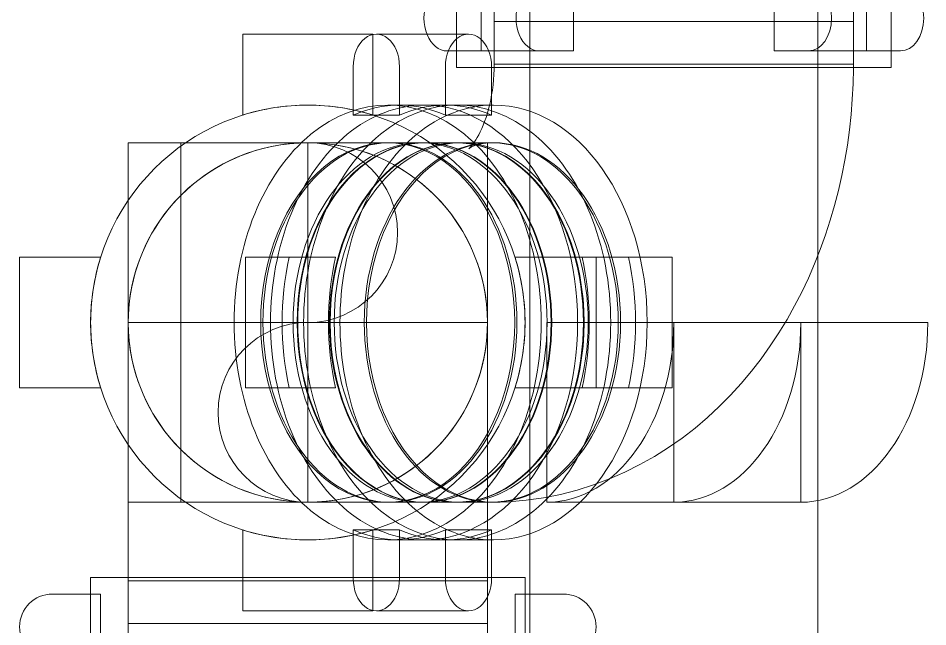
# Model space of a CAD drawing. Header units: metres. Extents: x 31.9 to 125.9, y -29 to 44.
# Drawn here: x 74.269 to 74.96, y -3.998 to -3.536 of the extents above; entities that cross this region are included whole.
import ezdxf

# ---------------------------------------------------------------- set-up
doc = ezdxf.new("R2010")
doc.units = ezdxf.units.M
doc.layers.add('P-PIPE', color=7, linetype='Continuous', lineweight=18)

# ---------------------------------------------------------------- blocks, each defined once
blk = doc.blocks.new('Victaulic-IPS-Elbow No 10-13 - AC-2776759-NIVEL 09')
at = {"layer": 'P-PIPE', "color": 11, "lineweight": 9, "true_color": 0xff8080}
for p, q in [((74.35266, -3.63052), (74.35266, -3.76704)), ((74.48919, -3.63052), (74.35266, -3.63052)), ((74.39265, -3.63052), (74.35266, -3.63052)), ((74.35266, -3.63052), (74.35266, -3.76704)), ((74.39265, -3.63052), (74.48919, -3.63052)), ((74.39265, -3.63052), (74.39265, -3.76704)), ((74.48919, -3.76704), (74.48919, -3.63052)), ((74.35266, -3.76704), (74.39265, -3.76704)), ((74.35266, -3.76704), (74.48919, -3.76704)), ((74.35266, -3.76704), (74.35266, -3.90357)), ((74.39265, -3.76704), (74.35266, -3.76704)), ((74.48919, -3.76704), (74.35266, -3.76704)), ((74.35266, -3.90357), (74.35266, -3.76704)), ((74.48919, -3.76704), (74.39265, -3.76704)), ((74.39265, -3.76704), (74.48919, -3.76704)), ((74.39265, -3.76704), (74.39265, -3.90357)), ((74.48919, -3.76704), (74.48919, -3.90357)), ((74.35266, -3.90357), (74.48919, -3.90357)), ((74.35266, -3.90357), (74.39265, -3.90357)), ((74.48919, -3.90357), (74.39265, -3.90357))]:
    blk.add_line(p, q, dxfattribs=at)
at = {"layer": 'P-PIPE', "color": 11, "true_color": 0xff8080}
for p, q in [((74.5745, -3.63052), (74.5516, -3.63052)), ((74.5516, -3.90357), (74.5745, -3.90357))]:
    blk.add_line(p, q, dxfattribs=at)
at = {"layer": 'P-PIPE', "color": 11, "true_color": 0xff8080, "flags": 128}
for points in [[(74.5516, -3.63052), (74.5457, -3.63052), (74.54004, -3.63052), (74.53465, -3.63052), (74.52952, -3.63052), (74.52467, -3.63052), (74.5201, -3.63052), (74.51583, -3.63052), (74.51185, -3.63052), (74.50818, -3.63052), (74.50482, -3.63052), (74.50177, -3.63052), (74.49905, -3.63052), (74.49665, -3.63052), (74.49458, -3.63052), (74.49284, -3.63052), (74.49144, -3.63052), (74.49037, -3.63052), (74.48964, -3.63052), (74.48926, -3.63052), (74.48919, -3.63052)], [(74.48919, -3.90357), (74.48936, -3.90357), (74.48987, -3.90357), (74.49072, -3.90357), (74.49191, -3.90357), (74.49344, -3.90357), (74.4953, -3.90357), (74.49749, -3.90357), (74.50001, -3.90357), (74.50285, -3.90357), (74.50601, -3.90357), (74.50948, -3.90357), (74.51327, -3.90357), (74.51735, -3.90357), (74.52174, -3.90357), (74.52641, -3.90357), (74.53136, -3.90357), (74.53658, -3.90357), (74.54208, -3.90357), (74.54782, -3.90357), (74.5516, -3.90357)]]:
    blk.add_lwpolyline(points, dxfattribs=at)
at = {"layer": 'P-PIPE', "color": 11, "true_color": 0xff8080}
for radius, start, end in [(0.13652, 90, 180), (0.13653, 90, 180), (0.13652, 90, 180), (0.13653, 0, 90), (0.13653, 0, 90), (0.13653, 0, 90), (0.13652, 180, 270), (0.13653, 180, 270), (0.13652, 180, 270), (0.13653, 270, 360), (0.13652, 270, 0), (0.13652, 270, 0)]:
    blk.add_arc((74.48919, -3.76704), radius, start, end, dxfattribs=at)
for centre, start_param, end_param in [((74.5516, -3.76704), 0, 1.570796), ((74.5516, -3.76704), 0, 1.570796), ((74.5745, -3.76704), 0, 1.570796), ((74.5516, -3.76704), 4.712389, 6.283185), ((74.5516, -3.76704), 4.712389, 6.283185), ((74.5745, -3.76704), 4.712389, 6.283185), ((74.5516, -3.76704), 1.570796, 3.141593), ((74.5516, -3.76704), 1.570796, 3.141593), ((74.5745, -3.76704), 1.570796, 3.141593), ((74.5516, -3.76704), 3.141593, 4.712389), ((74.5516, -3.76704), 3.141593, 4.712389), ((74.5745, -3.76704), 3.141593, 4.712389)]:
    blk.add_ellipse(centre, major_axis=(0, 0.13653), ratio=0.707107, start_param=start_param, end_param=end_param, dxfattribs=at)
blk = doc.blocks.new('Victaulic-IPS-Rigid Coupling Style 07-W07-107 - Standard-V157-NIVEL 09')
at = {"layer": 'P-PIPE', "color": 11, "true_color": 0xff8080}
for p, q in [((74.61132, -3.54797), (74.54127, -3.54797)), ((74.52367, -3.57286), (74.52367, -3.60955)), ((74.55887, -3.60955), (74.55887, -3.57286)), ((74.59372, -3.60955), (74.59372, -3.57286)), ((74.62892, -3.57286), (74.62892, -3.60955)), ((74.6027, -3.60194), (74.54989, -3.60194)), ((74.5939, -3.60194), (74.55869, -3.60194)), ((74.52367, -3.60955), (74.55887, -3.60955)), ((74.62892, -3.60955), (74.59372, -3.60955)), ((74.6027, -3.63052), (74.54989, -3.63052)), ((74.54989, -3.90357), (74.6027, -3.90357)), ((74.55887, -3.92454), (74.52367, -3.92454)), ((74.52367, -3.92454), (74.52367, -3.96122)), ((74.55887, -3.96122), (74.55887, -3.92454)), ((74.59372, -3.96122), (74.59372, -3.92454)), ((74.59372, -3.92454), (74.62892, -3.92454)), ((74.62892, -3.92454), (74.62892, -3.96122)), ((74.54989, -3.93214), (74.6027, -3.93214)), ((74.55869, -3.93214), (74.5939, -3.93214)), ((74.54127, -3.98612), (74.61132, -3.98612))]:
    blk.add_line(p, q, dxfattribs=at)
for centre, major_axis, start_param, end_param in [((74.54127, -3.57286), (0, 0.02489), 4.712389, 7.853982), ((74.61132, -3.57286), (0, 0.02489), 4.712389, 7.853982), ((74.6027, -3.76704), (0, 0.1651), 4.712389, 7.853982), ((74.54989, -3.76704), (0, 0.1651), 4.712389, 7.853982), ((74.55869, -3.76704), (0, 0.1651), 5.978493, 6.587878), ((74.5939, -3.76704), (0, 0.1651), 5.978493, 6.587878), ((74.54989, -3.76704), (0, 0.13653), 4.712389, 7.853982), ((74.6027, -3.76704), (0, 0.13653), 4.712389, 7.853982), ((74.54989, -3.76704), (0, 0.1651), 1.570796, 4.712389), ((74.54989, -3.76704), (0, 0.13652), 1.570796, 4.712389), ((74.6027, -3.76704), (0, 0.1651), 1.570796, 4.712389), ((74.6027, -3.76704), (0, 0.13652), 1.570796, 4.712389), ((74.55869, -3.76704), (0, 0.1651), 2.8369, 3.446285), ((74.5939, -3.76704), (0, 0.1651), 2.8369, 3.446285), ((74.54127, -3.96122), (0, 0.02489), 1.570796, 4.712389), ((74.61132, -3.96122), (0, 0.02489), 1.570796, 4.712389)]:
    blk.add_ellipse(centre, major_axis=major_axis, ratio=0.707107, start_param=start_param, end_param=end_param, dxfattribs=at)
blk = doc.blocks.new('Victaulic-IPS-Rigid Coupling Style 07-W07-107 - Standard-V158-NIVEL 09')
at = {"layer": 'P-PIPE', "color": 11, "true_color": 0xff8080}
for p, q in [((74.27011, -3.71751), (74.27011, -3.81657)), ((74.295, -3.71751), (74.27011, -3.71751)), ((74.295, -3.71751), (74.33169, -3.71751)), ((74.33169, -3.71751), (74.295, -3.71751)), ((74.68337, -3.71751), (74.64668, -3.71751)), ((74.64668, -3.71751), (74.68337, -3.71751)), ((74.70826, -3.71751), (74.68337, -3.71751)), ((74.70826, -3.81657), (74.70826, -3.71751)), ((74.27011, -3.81657), (74.295, -3.81657)), ((74.295, -3.81657), (74.33169, -3.81657)), ((74.33169, -3.81657), (74.295, -3.81657)), ((74.68337, -3.81657), (74.64668, -3.81657)), ((74.64668, -3.81657), (74.68337, -3.81657)), ((74.68337, -3.81657), (74.70826, -3.81657))]:
    blk.add_line(p, q, dxfattribs=at)
for radius, start, end in [(0.1651, 360, 180), (0.1651, 360, 180), (0.13652, 0, 180), (0.13653, 360, 180), (0.1651, 162.5424, 180), (0.1651, 162.5424, 180), (0.1651, 360, 17.4576), (0.1651, 0, 17.4576), (0.1651, 180, 360), (0.1651, 180, 360), (0.1651, 180, 197.4576), (0.1651, 180, 197.4576), (0.13652, 180, 360), (0.13652, 180, 360), (0.1651, 342.5424, 360), (0.1651, 342.5424, 360)]:
    blk.add_arc((74.48919, -3.76704), radius, start, end, dxfattribs=at)
blk = doc.blocks.new('Victaulic-IPS-Elbow No 10-13 - AC-1945324-NIVEL 09')
at = {"layer": 'P-PIPE', "color": 11, "lineweight": 9, "true_color": 0xff8080}
for p, q in [((74.35266, -5.27668), (74.35266, -5.14016)), ((74.35266, -5.14016), (74.35266, -5.27668)), ((74.35266, -5.14016), (74.48919, -5.14016)), ((74.48919, -5.27668), (74.48919, -5.14016)), ((74.48919, -5.14016), (74.48919, -5.27668)), ((74.48919, -5.14016), (74.48919, -5.27668)), ((74.48919, -5.27668), (74.48919, -5.14016)), ((74.62571, -5.14016), (74.48919, -5.14016)), ((74.62571, -5.14016), (74.62571, -5.27668)), ((74.62571, -5.27668), (74.62571, -5.14016)), ((74.48919, -5.27668), (74.35266, -5.27668)), ((74.35266, -5.27668), (74.48919, -5.27668)), ((74.48919, -5.27668), (74.62571, -5.27668)), ((74.48919, -5.27668), (74.62571, -5.27668))]:
    blk.add_line(p, q, dxfattribs=at)
at = {"layer": 'P-PIPE', "color": 11, "true_color": 0xff8080}
for p, q in [((74.35266, -5.4729), (74.35266, -5.50528)), ((74.48919, -5.4729), (74.35266, -5.4729)), ((74.48919, -5.4729), (74.35266, -5.4729)), ((74.35266, -5.4729), (74.48919, -5.4729)), ((74.35266, -5.4729), (74.48919, -5.4729)), ((74.62571, -5.4729), (74.48919, -5.4729)), ((74.62571, -5.4729), (74.48919, -5.4729)), ((74.48919, -5.4729), (74.62571, -5.4729)), ((74.48919, -5.4729), (74.62571, -5.4729)), ((74.62571, -5.50528), (74.62571, -5.4729)), ((74.35266, -5.50528), (74.48919, -5.50528)), ((74.35266, -5.50528), (74.48919, -5.50528)), ((74.48919, -5.50528), (74.62571, -5.50528)), ((74.48919, -5.50528), (74.62571, -5.50528))]:
    blk.add_line(p, q, dxfattribs=at)
at = {"layer": 'P-PIPE', "color": 11, "true_color": 0xff8080, "flags": 128}
for points in [[(74.35266, -5.27668), (74.35277, -5.27122), (74.3531, -5.26577), (74.35364, -5.26034), (74.35441, -5.25493), (74.35538, -5.24956), (74.35658, -5.24423), (74.35798, -5.23895), (74.35959, -5.23374), (74.36141, -5.22859), (74.36344, -5.22352), (74.36567, -5.21853), (74.36809, -5.21364), (74.37071, -5.20885), (74.37352, -5.20416), (74.37651, -5.1996), (74.37968, -5.19515), (74.38303, -5.19084), (74.38655, -5.18666), (74.39023, -5.18263), (74.39407, -5.17875), (74.39806, -5.17502), (74.4022, -5.17146), (74.40648, -5.16806), (74.41089, -5.16484), (74.41542, -5.1618), (74.42008, -5.15894), (74.42484, -5.15627), (74.42971, -5.1538), (74.43467, -5.15152), (74.43972, -5.14944), (74.44484, -5.14756), (74.45004, -5.14589), (74.45531, -5.14443), (74.46062, -5.14318), (74.46598, -5.14215), (74.47138, -5.14133), (74.47681, -5.14072), (74.48226, -5.14034), (74.48771, -5.14017), (74.48919, -5.14016)], [(74.48919, -5.14016), (74.49465, -5.14027), (74.5001, -5.1406), (74.50553, -5.14114), (74.51094, -5.1419), (74.51631, -5.14288), (74.52164, -5.14407), (74.52692, -5.14548), (74.53213, -5.14709), (74.53728, -5.14891), (74.54235, -5.15094), (74.54734, -5.15316), (74.55223, -5.15559), (74.55702, -5.15821), (74.56171, -5.16101), (74.56628, -5.16401), (74.57072, -5.16718), (74.57503, -5.17053), (74.57921, -5.17404), (74.58324, -5.17773), (74.58712, -5.18157), (74.59085, -5.18556), (74.59441, -5.1897), (74.59781, -5.19397), (74.60103, -5.19838), (74.60407, -5.20292), (74.60693, -5.20757), (74.6096, -5.21234), (74.61207, -5.2172), (74.61435, -5.22216), (74.61643, -5.22721), (74.61831, -5.23234), (74.61998, -5.23754), (74.62144, -5.2428), (74.62269, -5.24812), (74.62373, -5.25348), (74.62455, -5.25888), (74.62515, -5.26431), (74.62554, -5.26975), (74.6257, -5.27521), (74.62571, -5.27668)], [(74.48919, -5.41321), (74.48373, -5.4131), (74.47828, -5.41277), (74.47284, -5.41223), (74.46744, -5.41147), (74.46206, -5.41049), (74.45674, -5.4093), (74.45146, -5.40789), (74.44624, -5.40628), (74.44109, -5.40446), (74.43602, -5.40243), (74.43104, -5.40021), (74.42614, -5.39778), (74.42135, -5.39516), (74.41667, -5.39236), (74.4121, -5.38936), (74.40766, -5.38619), (74.40334, -5.38284), (74.39917, -5.37932), (74.39513, -5.37564), (74.39125, -5.3718), (74.38753, -5.36781), (74.38396, -5.36367), (74.38057, -5.35939), (74.37735, -5.35498), (74.37431, -5.35045), (74.37145, -5.3458), (74.36878, -5.34103), (74.3663, -5.33617), (74.36402, -5.3312), (74.36194, -5.32616), (74.36006, -5.32103), (74.35839, -5.31583), (74.35693, -5.31057), (74.35568, -5.30525), (74.35465, -5.29989), (74.35383, -5.29449), (74.35323, -5.28906), (74.35284, -5.28362), (74.35267, -5.27816), (74.35266, -5.27668)], [(74.35266, -5.4729), (74.35266, -5.46505), (74.35266, -5.45722), (74.35266, -5.44941), (74.35266, -5.44164), (74.35266, -5.43392), (74.35266, -5.42626), (74.35266, -5.41867), (74.35266, -5.41118), (74.35266, -5.40378), (74.35266, -5.39649), (74.35266, -5.38932), (74.35266, -5.38229), (74.35266, -5.3754), (74.35266, -5.36867), (74.35266, -5.36211), (74.35266, -5.35572), (74.35266, -5.34952), (74.35266, -5.34352), (74.35266, -5.33772), (74.35266, -5.33214), (74.35266, -5.32679), (74.35266, -5.32167), (74.35266, -5.31679), (74.35266, -5.31216), (74.35266, -5.30779), (74.35266, -5.30368), (74.35266, -5.29985), (74.35266, -5.29629), (74.35266, -5.29301), (74.35266, -5.29002), (74.35266, -5.28732), (74.35266, -5.28492), (74.35266, -5.28282), (74.35266, -5.28103), (74.35266, -5.27954), (74.35266, -5.27836), (74.35266, -5.27749), (74.35266, -5.27694), (74.35266, -5.2767), (74.35266, -5.27668)], [(74.62571, -5.27668), (74.6256, -5.28214), (74.62528, -5.28759), (74.62473, -5.29303), (74.62397, -5.29844), (74.62299, -5.30381), (74.6218, -5.30914), (74.6204, -5.31441), (74.61878, -5.31963), (74.61696, -5.32478), (74.61494, -5.32985), (74.61271, -5.33484), (74.61028, -5.33973), (74.60767, -5.34452), (74.60486, -5.3492), (74.60187, -5.35377), (74.59869, -5.35822), (74.59535, -5.36253), (74.59183, -5.36671), (74.58815, -5.37074), (74.58431, -5.37462), (74.58031, -5.37835), (74.57617, -5.38191), (74.5719, -5.3853), (74.56749, -5.38852), (74.56295, -5.39157), (74.5583, -5.39442), (74.55354, -5.39709), (74.54867, -5.39957), (74.54371, -5.40185), (74.53866, -5.40393), (74.53353, -5.40581), (74.52833, -5.40748), (74.52307, -5.40894), (74.51775, -5.41019), (74.51239, -5.41122), (74.50699, -5.41204), (74.50157, -5.41265), (74.49612, -5.41303), (74.49066, -5.4132), (74.48919, -5.41321)], [(74.62571, -5.27668), (74.62571, -5.27684), (74.62571, -5.27731), (74.62571, -5.2781), (74.62571, -5.27919), (74.62571, -5.2806), (74.62571, -5.28231), (74.62571, -5.28433), (74.62571, -5.28664), (74.62571, -5.28926), (74.62571, -5.29217), (74.62571, -5.29537), (74.62571, -5.29886), (74.62571, -5.30262), (74.62571, -5.30665), (74.62571, -5.31096), (74.62571, -5.31552), (74.62571, -5.32033), (74.62571, -5.32538), (74.62571, -5.33068), (74.62571, -5.33619), (74.62571, -5.34193), (74.62571, -5.34788), (74.62571, -5.35403), (74.62571, -5.36037), (74.62571, -5.36688), (74.62571, -5.37357), (74.62571, -5.38042), (74.62571, -5.38741), (74.62571, -5.39454), (74.62571, -5.4018), (74.62571, -5.40917), (74.62571, -5.41664), (74.62571, -5.4242), (74.62571, -5.43184), (74.62571, -5.43955), (74.62571, -5.44731), (74.62571, -5.45511), (74.62571, -5.46294), (74.62571, -5.47078), (74.62571, -5.4729)]]:
    blk.add_lwpolyline(points, dxfattribs=at)
at = {"layer": 'P-PIPE', "color": 11, "true_color": 0xff8080}
for radius, start, end in [(0.13653, 90, 180), (0.13653, 90, 180), (0.13653, 90, 180), (0.13652, 0, 90), (0.13652, 0, 90), (0.13652, 360, 90), (0.13653, 180, 270), (0.13653, 180, 270), (0.13653, 180, 270), (0.13652, 270, 0), (0.13652, 270, 0), (0.13652, 270, 360)]:
    blk.add_arc((74.48919, -5.27668), radius, start, end, dxfattribs=at)
blk = doc.blocks.new('Victaulic-IPS-Rigid Coupling Style 07-W07-107 - Standard-V129-NIVEL 09')
at = {"layer": 'P-PIPE', "color": 11, "true_color": 0xff8080}
for p, q in [((69.93228, 2.2301), (69.93228, 2.15543)), ((70.09738, 2.2301), (69.93228, 2.2301)), ((69.96086, 2.2301), (69.96086, 2.15543)), ((69.96086, 2.2301), (70.09738, 2.2301)), ((70.26248, 2.2301), (70.09738, 2.2301)), ((70.09738, 2.2301), (70.23391, 2.2301)), ((70.23391, 2.15543), (70.23391, 2.2301)), ((70.26248, 2.15543), (70.26248, 2.2301)), ((69.9032, 2.21766), (69.93988, 2.21766)), ((69.93988, 2.21766), (69.9032, 2.21766)), ((69.93228, 2.21766), (69.93228, 2.16787)), ((69.93228, 2.21766), (69.93988, 2.21766)), ((69.93988, 2.21766), (69.93988, 2.16787)), ((69.93988, 2.16787), (69.93988, 2.21766)), ((70.25488, 2.16787), (70.25488, 2.21766)), ((70.25488, 2.21766), (70.29156, 2.21766)), ((70.29156, 2.21766), (70.25488, 2.21766)), ((70.25488, 2.21766), (70.25488, 2.16787)), ((70.25488, 2.21766), (70.26248, 2.21766)), ((70.26248, 2.16787), (70.26248, 2.21766)), ((69.93988, 2.16787), (69.9032, 2.16787)), ((69.9032, 2.16787), (69.93988, 2.16787)), ((69.93988, 2.16787), (69.93228, 2.16787)), ((70.29156, 2.16787), (70.25488, 2.16787)), ((70.25488, 2.16787), (70.29156, 2.16787)), ((70.26248, 2.16787), (70.25488, 2.16787)), ((69.93228, 2.15543), (70.09738, 2.15543)), ((70.09738, 2.15543), (69.96086, 2.15543)), ((70.09738, 2.15543), (70.26248, 2.15543)), ((70.23391, 2.15543), (70.09738, 2.15543))]:
    blk.add_line(p, q, dxfattribs=at)
for centre, start, end in [((69.9032, 2.19277), 90, 270), ((69.9032, 2.19277), 90, 270), ((70.29156, 2.19277), 270, 90), ((70.29156, 2.19277), 270, 90)]:
    blk.add_arc(centre, 0.02489, start, end, dxfattribs=at)
blk = doc.blocks.new('Victaulic-IPS-Rigid Coupling Style 07-W07-107 - Standard-V159-NIVEL 09')
at = {"layer": 'P-PIPE', "color": 11, "true_color": 0xff8080}
for p, q in [((74.53872, -3.54797), (74.43966, -3.54797)), ((74.43966, -3.54797), (74.43966, -3.57286)), ((74.53872, -3.57286), (74.53872, -3.54797)), ((74.43966, -3.57286), (74.43966, -3.60955)), ((74.43966, -3.60955), (74.43966, -3.57286)), ((74.53872, -3.57286), (74.53872, -3.60955)), ((74.53872, -3.60955), (74.53872, -3.57286)), ((74.43966, -3.96122), (74.43966, -3.92454)), ((74.43966, -3.92454), (74.43966, -3.96122)), ((74.53872, -3.96122), (74.53872, -3.92454)), ((74.53872, -3.92454), (74.53872, -3.96122)), ((74.43966, -3.96122), (74.43966, -3.98612)), ((74.53872, -3.98612), (74.53872, -3.96122)), ((74.43966, -3.98612), (74.53872, -3.98612))]:
    blk.add_line(p, q, dxfattribs=at)
for radius, start, end in [(0.1651, 90, 270), (0.1651, 90, 270), (0.1651, 90, 107.4576), (0.1651, 90, 107.4576), (0.1651, 270, 90), (0.1651, 270, 90), (0.1651, 72.5424, 90), (0.1651, 72.5424, 90), (0.13653, 90, 270), (0.13653, 90, 270), (0.13652, 270, 90), (0.13653, 270, 90), (0.1651, 252.5424, 270), (0.1651, 252.5424, 270), (0.1651, 270, 287.4576), (0.1651, 270, 287.4576)]:
    blk.add_arc((74.48919, -3.76704), radius, start, end, dxfattribs=at)
blk = doc.blocks.new('Victaulic-IPS-Elbow No 10-13 - AC-V162-NIVEL 09')
at = {"layer": 'P-PIPE', "color": 11, "true_color": 0xff8080}
for p, q in [((74.63088, -3.53844), (74.63088, -3.57083)), ((74.67087, -3.53844), (74.63088, -3.53844)), ((74.86394, -3.53844), (74.67087, -3.53844)), ((74.86394, -3.53844), (74.67087, -3.53844)), ((74.90393, -3.53844), (74.86394, -3.53844)), ((74.90393, -3.57083), (74.90393, -3.53844)), ((74.63088, -3.57083), (74.67087, -3.57083)), ((74.67087, -3.57083), (74.63088, -3.57083)), ((74.67087, -3.57083), (74.86394, -3.57083)), ((74.67087, -3.57083), (74.86394, -3.57083)), ((74.86394, -3.57083), (74.67087, -3.57083)), ((74.86394, -3.57083), (74.67087, -3.57083)), ((74.86394, -3.57083), (74.90393, -3.57083)), ((74.90393, -3.57083), (74.86394, -3.57083)), ((74.62866, -3.63052), (74.60576, -3.63052)), ((74.60576, -3.90357), (74.62866, -3.90357))]:
    blk.add_line(p, q, dxfattribs=at)
at = {"layer": 'P-PIPE', "color": 11, "lineweight": 9, "true_color": 0xff8080}
for p, q in [((74.76741, -3.76704), (74.67087, -3.76704)), ((74.67087, -3.76704), (74.67087, -3.90357)), ((74.76741, -3.76704), (74.67087, -3.76704)), ((74.86394, -3.76704), (74.76741, -3.76704)), ((74.76741, -3.76704), (74.76741, -3.90357)), ((74.76741, -3.76704), (74.86394, -3.76704)), ((74.76741, -3.90357), (74.76741, -3.76704)), ((74.76741, -3.76704), (74.86394, -3.76704)), ((74.76741, -3.76704), (74.86394, -3.76704)), ((74.86394, -3.90357), (74.86394, -3.76704)), ((74.86394, -3.76704), (74.96048, -3.76704)), ((74.96048, -3.76704), (74.86394, -3.76704)), ((74.67087, -3.90357), (74.76741, -3.90357)), ((74.76741, -3.90357), (74.67087, -3.90357)), ((74.76741, -3.90357), (74.86394, -3.90357)), ((74.86394, -3.90357), (74.76741, -3.90357))]:
    blk.add_line(p, q, dxfattribs=at)
at = {"layer": 'P-PIPE', "color": 11, "true_color": 0xff8080, "flags": 128}
for points in [[(74.63088, -3.57083), (74.63083, -3.57481), (74.63066, -3.57878), (74.63038, -3.58272), (74.62999, -3.58661), (74.6295, -3.59044), (74.6289, -3.59419), (74.62822, -3.59785), (74.62744, -3.6014), (74.62658, -3.60483), (74.62565, -3.60813), (74.62466, -3.61128), (74.62361, -3.61427), (74.62252, -3.61709), (74.6214, -3.61972), (74.62027, -3.62216), (74.61914, -3.6244), (74.61803, -3.62644), (74.61695, -3.62825), (74.61592, -3.62985), (74.61496, -3.63123), (74.61408, -3.63238), (74.61331, -3.63331), (74.61267, -3.63403), (74.61218, -3.63455), (74.61185, -3.63486), (74.6117, -3.635), (74.61169, -3.635)], [(74.62866, -3.90357), (74.64193, -3.90319), (74.65513, -3.90207), (74.66822, -3.90021), (74.68114, -3.89764), (74.69385, -3.89437), (74.70629, -3.89044), (74.71843, -3.88587), (74.73024, -3.8807), (74.74169, -3.87498), (74.75275, -3.86873), (74.76342, -3.86199), (74.77368, -3.85481), (74.78352, -3.84721), (74.79294, -3.83923), (74.80193, -3.83089), (74.81051, -3.82223), (74.81868, -3.81327), (74.82643, -3.80403), (74.83378, -3.79454), (74.84073, -3.78482), (74.84729, -3.77488), (74.85346, -3.76474), (74.85926, -3.75442), (74.86467, -3.74393), (74.86972, -3.73328), (74.87441, -3.72249), (74.87874, -3.71157), (74.88272, -3.70052), (74.88634, -3.68937), (74.88962, -3.67812), (74.89255, -3.66677), (74.89515, -3.65535), (74.8974, -3.64386), (74.89932, -3.63231), (74.90091, -3.62071), (74.90216, -3.60906), (74.90308, -3.59739), (74.90366, -3.58569), (74.90392, -3.57399), (74.90393, -3.57083)], [(74.61169, -3.635), (74.61179, -3.63493), (74.6121, -3.63471), (74.61264, -3.63437), (74.6134, -3.63394), (74.61438, -3.63345), (74.61559, -3.63293), (74.61701, -3.63239), (74.61863, -3.63189), (74.62041, -3.63143), (74.62235, -3.63104), (74.6244, -3.63076), (74.62652, -3.63058), (74.62866, -3.63052)]]:
    blk.add_lwpolyline(points, dxfattribs=at)
at = {"layer": 'P-PIPE', "color": 11, "true_color": 0xff8080}
for centre, major_axis, start_param, end_param in [((74.60576, -3.76704), (0, 0.13653), 0, 1.570796), ((74.62866, -3.76704), (0, 0.13653), 0, 1.570796), ((74.62866, -3.76704), (0, 0.13653), 0, 1.570796), ((74.60576, -3.76704), (0, 0.13653), 4.712389, 6.283185), ((74.62866, -3.76704), (0, 0.13653), 4.712389, 6.283185), ((74.62866, -3.76704), (0, 0.13653), 4.712389, 6.283185), ((74.60576, -3.76704), (0, 0.13652), 1.570796, 3.141593), ((74.62866, -3.76704), (0, 0.13652), 1.570796, 3.141593), ((74.62866, -3.76704), (0, 0.13652), 1.570796, 3.141593), ((74.60576, -3.76704), (0, 0.13652), 3.141593, 4.712389), ((74.62866, -3.76704), (0, 0.13652), 3.141593, 4.712389), ((74.62866, -3.76704), (0, 0.13652), 3.141593, 4.712389)]:
    blk.add_ellipse(centre, major_axis=major_axis, ratio=0.707107, start_param=start_param, end_param=end_param, dxfattribs=at)
at = {"layer": 'P-PIPE', "color": 11, "lineweight": 9, "true_color": 0xff8080}
for centre in [(74.67087, -3.76704), (74.76741, -3.76704), (74.76741, -3.76704), (74.86394, -3.76704)]:
    blk.add_ellipse(centre, major_axis=(0, 0.13653), ratio=0.707107, start_param=3.141593, end_param=4.712389, dxfattribs=at)
blk = doc.blocks.new('Victaulic-IPS-Rigid Coupling Style 07-W07-107 - Standard-V163-NIVEL 09')
at = {"layer": 'P-PIPE', "color": 11, "true_color": 0xff8080}
for p, q in [((74.63037, -3.60194), (74.57756, -3.60194)), ((74.63037, -3.63052), (74.57756, -3.63052)), ((74.44177, -3.71751), (74.44177, -3.81657)), ((74.48426, -3.71751), (74.44177, -3.71751)), ((74.475, -3.71751), (74.44906, -3.71751)), ((74.5102, -3.71751), (74.475, -3.71751)), ((74.48426, -3.71751), (74.5102, -3.71751)), ((74.72367, -3.71751), (74.69773, -3.71751)), ((74.69773, -3.71751), (74.73293, -3.71751)), ((74.76617, -3.71751), (74.72367, -3.71751)), ((74.73293, -3.71751), (74.75888, -3.71751)), ((74.76617, -3.81657), (74.76617, -3.71751)), ((74.44177, -3.81657), (74.48426, -3.81657)), ((74.44906, -3.81657), (74.475, -3.81657)), ((74.475, -3.81657), (74.5102, -3.81657)), ((74.5102, -3.81657), (74.48426, -3.81657)), ((74.73293, -3.81657), (74.69773, -3.81657)), ((74.69773, -3.81657), (74.72367, -3.81657)), ((74.72367, -3.81657), (74.76617, -3.81657)), ((74.75888, -3.81657), (74.73293, -3.81657)), ((74.57756, -3.90357), (74.63037, -3.90357)), ((74.57756, -3.93214), (74.63037, -3.93214))]:
    blk.add_line(p, q, dxfattribs=at)
for centre, major_axis, start_param, end_param in [((74.57756, -3.76704), (0, 0.1651), 0, 3.141593), ((74.63037, -3.76704), (0, 0.1651), 0, 3.141593), ((74.57756, -3.76704), (0, 0.1651), 3.141593, 6.283185), ((74.63037, -3.76704), (0, 0.1651), 3.141593, 6.283185), ((74.57756, -3.76704), (0, 0.13653), 0, 3.141593), ((74.63037, -3.76704), (0, 0.13652), 0, 3.141593), ((74.57756, -3.76704), (0, 0.13652), 3.141593, 6.283185), ((74.63037, -3.76704), (0, 0.13653), 3.141593, 6.283185), ((74.58637, -3.76704), (0, 0.1651), 1.266104, 1.875489), ((74.62157, -3.76704), (0, 0.1651), 1.266104, 1.875489), ((74.58637, -3.76704), (0, 0.1651), 4.407696, 5.017082), ((74.62157, -3.76704), (0, 0.1651), 4.407696, 5.017082)]:
    blk.add_ellipse(centre, major_axis=major_axis, ratio=0.707107, start_param=start_param, end_param=end_param, dxfattribs=at)
blk = doc.blocks.new('Victaulic-IPS-Rigid Coupling Style 07-W07-107 - Standard-V164-NIVEL 09')
at = {"layer": 'P-PIPE', "color": 11, "true_color": 0xff8080}
for p, q in [((74.60231, -3.49856), (74.60231, -3.57324)), ((74.88415, -3.49856), (74.60231, -3.49856)), ((74.63088, -3.49856), (74.63088, -3.57324)), ((74.63088, -3.49856), (74.86394, -3.49856)), ((74.93251, -3.49856), (74.65066, -3.49856)), ((74.67087, -3.49856), (74.90393, -3.49856)), ((74.90393, -3.57324), (74.90393, -3.49856)), ((74.93251, -3.57324), (74.93251, -3.49856)), ((74.62102, -3.51101), (74.59508, -3.51101)), ((74.62102, -3.56079), (74.62102, -3.51101)), ((74.62102, -3.51101), (74.65066, -3.51101)), ((74.65066, -3.51101), (74.69106, -3.51101)), ((74.66512, -3.51101), (74.69106, -3.51101)), ((74.69106, -3.51101), (74.69106, -3.56079)), ((74.86969, -3.51101), (74.84375, -3.51101)), ((74.84375, -3.51101), (74.84375, -3.56079)), ((74.84375, -3.51101), (74.88415, -3.51101)), ((74.93974, -3.51101), (74.86969, -3.51101)), ((74.88415, -3.51101), (74.9138, -3.51101)), ((74.9138, -3.56079), (74.9138, -3.51101)), ((74.9138, -3.51101), (74.93974, -3.51101)), ((74.59508, -3.56079), (74.62102, -3.56079)), ((74.65066, -3.56079), (74.62102, -3.56079)), ((74.69106, -3.56079), (74.65066, -3.56079)), ((74.69106, -3.56079), (74.66512, -3.56079)), ((74.84375, -3.56079), (74.86969, -3.56079)), ((74.88415, -3.56079), (74.84375, -3.56079)), ((74.86969, -3.56079), (74.93974, -3.56079)), ((74.9138, -3.56079), (74.88415, -3.56079)), ((74.93974, -3.56079), (74.9138, -3.56079)), ((74.60231, -3.57324), (74.88415, -3.57324)), ((74.86394, -3.57324), (74.63088, -3.57324)), ((74.65066, -3.57324), (74.93251, -3.57324)), ((74.90393, -3.57324), (74.67087, -3.57324))]:
    blk.add_line(p, q, dxfattribs=at)
for centre, start_param, end_param in [((74.59508, -3.5359), 0, 3.141593), ((74.66512, -3.5359), 0, 3.141593), ((74.86969, -3.5359), 3.141593, 6.283185), ((74.93974, -3.5359), 3.141593, 6.283185)]:
    blk.add_ellipse(centre, major_axis=(0, 0.02489), ratio=0.707107, start_param=start_param, end_param=end_param, dxfattribs=at)

msp = doc.modelspace()

# ---------------------------------------------------------------- linework, layer by layer
at = {"layer": 'P-PIPE', "color": 11, "true_color": 0xff8080}
for p, q in [((74.65788, -3.05915), (74.65783, -4.17133)), ((74.8769, -4.17134), (74.87695, -3.05916)), ((74.60217, -3.63052), (74.57809, -3.63052)), ((74.57809, -3.90357), (74.60217, -3.90357))]:
    msp.add_line(p, q, dxfattribs=at)
for centre, radius, start, end in [((74.48919, -3.76704), 0.13652, 0, 180), ((74.48919, -3.69878), 0.06826, 270, 90), ((74.48919, -3.76704), 0.13652, 180, 360), ((74.48919, -3.8353), 0.06826, 90, 270)]:
    msp.add_arc(centre, radius, start, end, dxfattribs=at)
for centre, start_param, end_param in [((74.57809, -3.76704), 0, 1.570796), ((74.60217, -3.76704), 0, 1.570796), ((74.57809, -3.76704), 4.712389, 6.283185), ((74.60217, -3.76704), 4.712389, 6.283185), ((74.57809, -3.76704), 1.570796, 3.141593), ((74.60217, -3.76704), 1.570796, 3.141593), ((74.57809, -3.76704), 3.141593, 4.712389), ((74.60217, -3.76704), 3.141593, 4.712389)]:
    msp.add_ellipse(centre, major_axis=(0, 0.13652), ratio=0.707107, start_param=start_param, end_param=end_param, dxfattribs=at)

# ---------------------------------------------------------------- block references
for name, p in [('Victaulic-IPS-Rigid Coupling Style 07-W07-107 - Standard-V164-NIVEL 09', (0, 0)), ('Victaulic-IPS-Elbow No 10-13 - AC-V162-NIVEL 09', (0, 0)), ('Victaulic-IPS-Rigid Coupling Style 07-W07-107 - Standard-V157-NIVEL 09', (0, 0)), ('Victaulic-IPS-Rigid Coupling Style 07-W07-107 - Standard-V159-NIVEL 09', (0, 0)), ('Victaulic-IPS-Rigid Coupling Style 07-W07-107 - Standard-V158-NIVEL 09', (0, 0)), ('Victaulic-IPS-Rigid Coupling Style 07-W07-107 - Standard-V163-NIVEL 09', (0, 0)), ('Victaulic-IPS-Elbow No 10-13 - AC-2776759-NIVEL 09', (0, 0)), ('Victaulic-IPS-Elbow No 10-13 - AC-1945324-NIVEL 09', (0, 1.50964))]:
    msp.add_blockref(name, p, dxfattribs=at)
at = {"layer": 'P-PIPE', "color": 11, "true_color": 0xff8080, "rotation": 180}
msp.add_blockref('Victaulic-IPS-Rigid Coupling Style 07-W07-107 - Standard-V129-NIVEL 09', (144.58657, -1.80542), dxfattribs=at)

doc.saveas('drawing.dxf')
